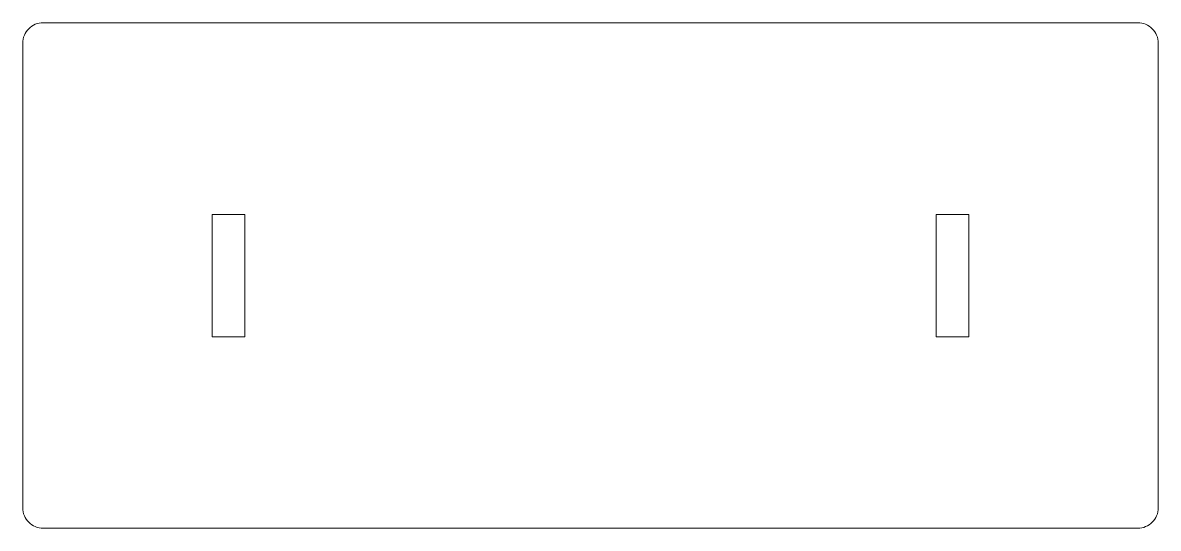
# Model space of a CAD drawing. Header units: inches. Extents: x 53 to 163, y -164 to -115.
import ezdxf

# ---------------------------------------------------------------- set-up
doc = ezdxf.new("R2010")
doc.units = ezdxf.units.IN
doc.header["$MEASUREMENT"] = 0
doc.layers.add('Layer 1', color=7, linetype='Continuous')

# ---------------------------------------------------------------- blocks, each defined once
blk = doc.blocks.new('block 3')
at = {"layer": 'Layer 1', "lineweight": 0}
for points in [[(71, -145.61), (71, -139.68), (71, -133.76), (72.58, -133.76), (74.17, -133.76), (74.17, -139.68), (74.17, -145.61), (72.58, -145.61), (71, -145.61)], [(141.12, -145.61), (141.12, -139.68), (141.12, -133.76), (142.7, -133.76), (144.29, -133.76), (144.29, -139.68), (144.29, -145.61), (142.7, -145.61), (141.12, -145.61)]]:
    blk.add_lwpolyline(points, dxfattribs=at)
blk = doc.blocks.new('block 2')
at = {"layer": 'Layer 1', "lineweight": 0}
blk.add_open_spline([(160.64, -164.18), (160.64, -164.18), (107.64, -164.18), (107.64, -164.18), (107.64, -164.18), (54.64, -164.18), (54.64, -164.18), (54.09, -164.18), (53.59, -163.96), (53.23, -163.6), (52.87, -163.24), (52.64, -162.74), (52.64, -162.18), (52.64, -162.18), (52.64, -139.68), (52.64, -139.68), (52.64, -139.68), (52.64, -117.18), (52.64, -117.18), (52.64, -116.63), (52.87, -116.13), (53.23, -115.76), (53.59, -115.4), (54.09, -115.18), (54.64, -115.18), (54.64, -115.18), (107.64, -115.18), (107.64, -115.18), (107.64, -115.18), (160.64, -115.18), (160.64, -115.18), (161.19, -115.18), (161.69, -115.4), (162.06, -115.76), (162.42, -116.13), (162.64, -116.63), (162.64, -117.18), (162.64, -117.18), (162.64, -139.68), (162.64, -139.68), (162.64, -139.68), (162.64, -162.18), (162.64, -162.18), (162.64, -162.74), (162.42, -163.24), (162.06, -163.6), (161.69, -163.96), (161.19, -164.18), (160.64, -164.18)], degree=3, knots=[0, 0, 0, 0, 1, 1, 1, 2, 2, 2, 3, 3, 3, 4, 4, 4, 5, 5, 5, 6, 6, 6, 7, 7, 7, 8, 8, 8, 9, 9, 9, 10, 10, 10, 11, 11, 11, 12, 12, 12, 13, 13, 13, 14, 14, 14, 15, 15, 15, 16, 16, 16, 16], dxfattribs=at)
at = {"layer": 'Layer 1'}
blk.add_blockref('block 3', (0, 0), dxfattribs=at)

msp = doc.modelspace()

# ---------------------------------------------------------------- block references
at = {"layer": 'Layer 1'}
msp.add_blockref('block 2', (0, 0), dxfattribs=at)

doc.saveas('drawing.dxf')
